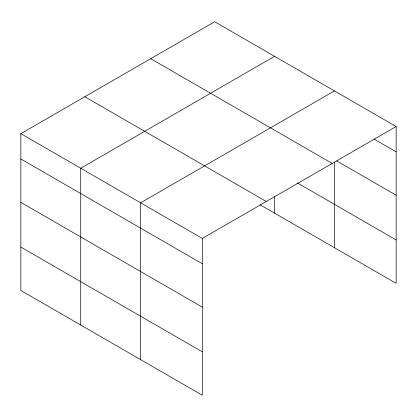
<?xml version="1.0" encoding="UTF-8"?>
<svg xmlns="http://www.w3.org/2000/svg" width="417" height="417" viewBox="0 0 417 417"><rect width="100%" height="100%" fill="white"/><g stroke="black" fill="none" stroke-linecap="round" stroke-linejoin="round"><path stroke-width="0.63" d="M396.15 126.528L214.682 21.757L20.85 133.664L20.85 290.472L202.318 395.243L202.318 238.435L396.15 126.528L396.15 283.336L260.015 204.737M274.563 56.331L80.736 168.239L80.736 325.046M334.45 90.906L140.623 202.813L140.623 359.621M374.273 139.215L396.15 151.845M336.696 160.91L396.15 195.239M150.714 58.688L332.187 163.459M297.514 182.995L396.15 239.942M84.813 96.739L266.286 201.505M20.85 133.664L202.318 238.435M20.85 158.981L202.318 263.752M20.85 202.375L202.318 307.147M20.85 247.078L202.318 351.849M334.45 162.208L334.45 247.714M274.563 196.298L274.563 213.139"/></g></svg>
